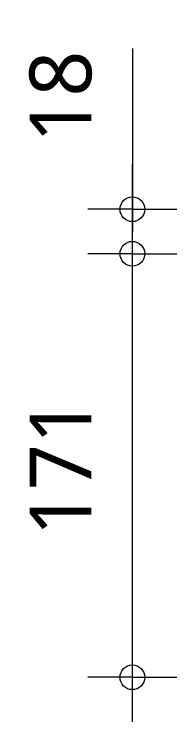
# Model space of a CAD drawing. Header units: millimetres. Extents: x -14163 to 55687, y -143 to 37302.
# Drawn here: x 11099.1 to 11165, y 397.5 to 683.2 of the extents above; entities that cross this region are included whole.
import ezdxf

# ---------------------------------------------------------------- set-up
doc = ezdxf.new("R2010")
doc.units = ezdxf.units.MM
doc.layers.add('A-ANNO-DIMS', color=211, linetype='Continuous', lineweight=13)
doc.layers.add('A-ANNO-DIMS-10', color=211, linetype='Continuous', lineweight=13)
doc.styles.add('Segoe UI_3', font='segoeui.ttf', dxfattribs={"height": 25})
doc.dimstyles.new('2_5_mm', dxfattribs={"dimscale": 304.8, "dimtxt": 26.184099, "dimasz": 0.032808, "dimexe": 0.059055, "dimexo": 0.0625, "dimgap": 0.029528, "dimtad": 1, "dimdec": 0, "dimzin": 0, "dimdsep": 46, "dimtxsty": 'Segoe UI_3', "dimblk1": 'DOTBLANK', "dimblk2": 'DOTBLANK', "dimsah": 1, "dimcen": 0.09, "dimdle": 0.059055, "dimazin": 0, "dimtfac": 1, "dimtdec": 4, "dimtix": 1, "dimtmove": 0, "dimatfit": 3, "dimfxl": 0.059055, "dimfxlon": 1, "dimtvp": 1, "dimtfill": 1, "dimtolj": 1, "dimtzin": 0, "dimarcsym": 2})
doc.dimstyles.new('2_5_mm_1', dxfattribs={"dimscale": 304.8, "dimtxt": 26.184099, "dimasz": 0.032808, "dimexe": 0.059055, "dimexo": 0.0625, "dimgap": 0.029528, "dimtad": 1, "dimdec": 0, "dimzin": 0, "dimdsep": 46, "dimtxsty": 'Segoe UI_3', "dimblk1": 'DOTBLANK', "dimblk2": 'DOTBLANK', "dimsah": 1, "dimcen": 0.09, "dimdle": 0.059055, "dimazin": 0, "dimtfac": 1, "dimtdec": 4, "dimtix": 1, "dimtmove": 1, "dimatfit": 3, "dimfxl": 0.059055, "dimfxlon": 1, "dimtvp": 1, "dimtfill": 1, "dimtolj": 1, "dimtzin": 0, "dimarcsym": 2})

# ---------------------------------------------------------------- blocks, each defined once
blk = doc.blocks.new('DIMBLOCK97-Details Constructie')
at = {"layer": 'A-ANNO-DIMS-10'}
for p, q in [((11146.97, 586.49), (11128.97, 586.49)), ((11146.97, 397.49), (11146.97, 586.49)), ((11146.97, 586.49), (11164.97, 586.49)), ((11146.97, 415.49), (11128.97, 415.49)), ((11146.97, 415.49), (11164.97, 415.49))]:
    blk.add_line(p, q, dxfattribs=at)
for centre in [(11146.97, 586.49), (11146.97, 415.49)]:
    blk.add_circle(centre, 5, dxfattribs=at)
at = {"layer": 'A-ANNO-DIMS-10', "color": 0, "insert": (11105.35, 472.43), "char_height": 25, "width": 68.5547, "attachment_point": 1, "rotation": 90, "line_spacing_factor": 1.142579, "style": 'Segoe UI_3', "bg_fill": 3, "box_fill_scale": 1.25, "bg_fill_color": 9, "bg_fill_true_color": 13158600, "bg_fill_transparency": 0}
blk.add_mtext('171', dxfattribs=at)
blk = doc.blocks.new('_DotBlank')
at = {"color": 0, "linetype": 'ByBlock', "lineweight": -2}
blk.add_line((-0.5, 0), (-1, 0), dxfattribs=at)
blk.add_circle((0, 0), 0.5, dxfattribs=at)
blk = doc.blocks.new('DIMBLOCK98-Details Constructie')
at = {"layer": 'A-ANNO-DIMS-10'}
for p, q in [((11146.97, 669.38), (11146.97, 611.3)), ((11146.97, 586.49), (11146.97, 622.49)), ((11146.97, 611.3), (11146.97, 595.49)), ((11146.97, 604.49), (11128.97, 604.49)), ((11146.97, 604.49), (11164.97, 604.49)), ((11146.97, 586.49), (11128.97, 586.49)), ((11146.97, 586.49), (11164.97, 586.49))]:
    blk.add_line(p, q, dxfattribs=at)
for centre in [(11146.97, 604.49), (11146.97, 586.49)]:
    blk.add_circle(centre, 5, dxfattribs=at)
at = {"layer": 'A-ANNO-DIMS-10', "color": 0, "insert": (11105.35, 631.3), "char_height": 25, "width": 45.7032, "attachment_point": 1, "rotation": 90, "line_spacing_factor": 1.142579, "style": 'Segoe UI_3', "bg_fill": 3, "box_fill_scale": 1.25, "bg_fill_color": 9, "bg_fill_true_color": 13158600, "bg_fill_transparency": 0}
blk.add_mtext('18', dxfattribs=at)

msp = doc.modelspace()

# ---------------------------------------------------------------- dimensions: what is measured, and where the dimension line sits
at = {"layer": 'A-ANNO-DIMS'}
dim = msp.add_linear_dim(base=(11146.97, 586.49), p1=(11128.97, 415.49), p2=(11128.97, 586.49), angle=90, dimstyle='2_5_mm', override={"dimpost": '<>', "dimfxl": 171}, dxfattribs=at)
dim.commit()
dim.dimension.update_dxf_attribs({"geometry": 'DIMBLOCK97-Details Constructie', "text_midpoint": (11125.19, 500.99)})

# ---------------------------------------------------------------- next in the draw order: dimensions: what is measured, and where the dimension line sits
dim = msp.add_linear_dim(base=(11146.97, 604.49), p1=(11128.97, 586.49), p2=(11128.97, 604.49), angle=90, dimstyle='2_5_mm_1', override={"dimpost": '<>', "dimfxl": 18}, dxfattribs=at)
dim.commit()
dim.dimension.update_dxf_attribs({"geometry": 'DIMBLOCK98-Details Constructie', "text_midpoint": (11122.02, 654.15), "dimtype": 160, "text_rotation": 90})

doc.saveas('drawing.dxf')
